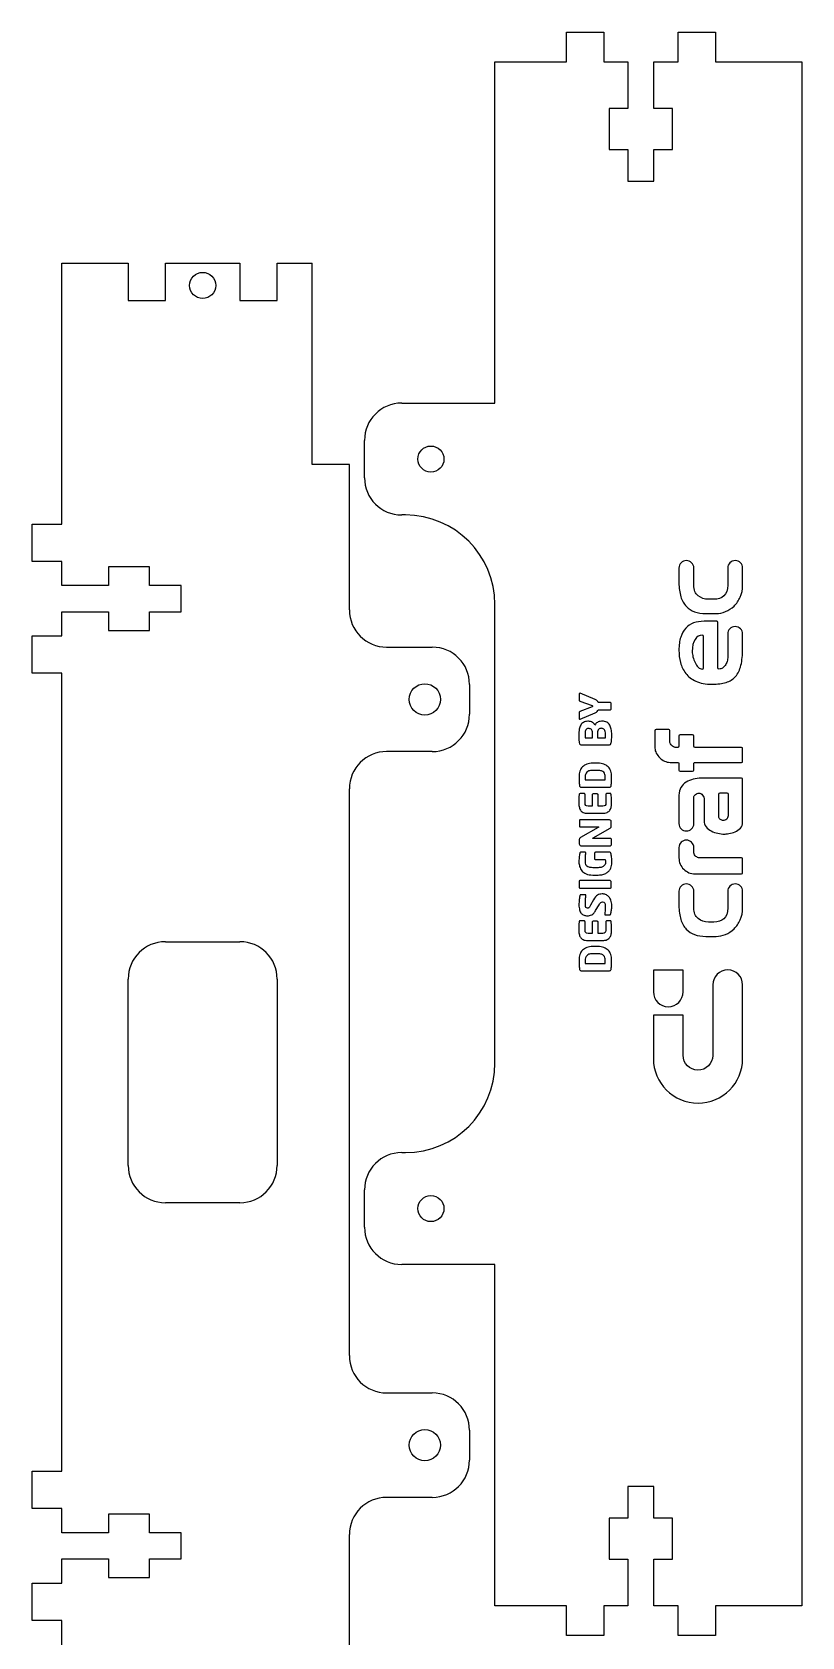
# Model space of a CAD drawing. Header units: millimetres. Extents: x -82 to 308, y -72 to 302.
# Drawn here: x -78.2 to 25.1, y 87.2 to 302.4 of the extents above; entities that cross this region are included whole.
import ezdxf

# ---------------------------------------------------------------- set-up
doc = ezdxf.new("R2010")
doc.units = ezdxf.units.MM
doc.layers.add('SLD-0', color=179, linetype='Continuous')

msp = doc.modelspace()

# ---------------------------------------------------------------- linework, layer by layer
at = {"layer": 'SLD-0', "color": 179, "linetype": 'Continuous', "lineweight": 25}
for p, q in [((-6.506, 302.411), (-1.506, 302.411)), ((-6.506, 298.411), (-6.506, 302.411)), ((-1.506, 302.411), (-1.506, 298.411)), ((8.494, 302.411), (13.494, 302.411)), ((8.494, 298.411), (8.494, 302.411)), ((13.494, 302.411), (13.494, 298.411)), ((-16.116, 298.411), (-6.506, 298.411)), ((-16.116, 252.661), (-16.116, 298.411)), ((-1.506, 298.411), (1.744, 298.411)), ((1.744, 298.411), (1.744, 292.161)), ((5.244, 298.411), (8.494, 298.411)), ((5.244, 292.161), (5.244, 298.411)), ((13.494, 298.411), (25.104, 298.411)), ((25.104, 298.411), (25.104, 91.411)), ((-0.756, 292.161), (-0.756, 286.661)), ((1.744, 292.161), (-0.756, 292.161)), ((7.744, 292.161), (5.244, 292.161)), ((7.744, 286.661), (7.744, 292.161)), ((-0.756, 286.661), (1.744, 286.661)), ((1.744, 286.661), (1.744, 282.411)), ((5.244, 286.661), (7.744, 286.661)), ((5.244, 282.411), (5.244, 286.661)), ((1.744, 282.411), (5.244, 282.411)), ((-74.236, 271.44), (-65.336, 271.44)), ((-74.236, 236.44), (-74.236, 271.44)), ((-65.336, 271.44), (-65.336, 266.44)), ((-60.336, 271.44), (-50.336, 271.44)), ((-60.336, 266.44), (-60.336, 271.44)), ((-50.336, 271.44), (-50.336, 266.44)), ((-45.336, 271.44), (-40.646, 271.44)), ((-45.336, 266.44), (-45.336, 271.44)), ((-40.646, 244.44), (-40.646, 271.44)), ((-65.336, 266.44), (-60.336, 266.44)), ((-50.336, 266.44), (-45.336, 266.44)), ((-28.616, 252.661), (-16.116, 252.661)), ((-33.616, 242.661), (-33.616, 247.661)), ((-35.646, 244.44), (-40.646, 244.44)), ((-35.646, 224.94), (-35.646, 244.44)), ((-28.116, 237.661), (-28.616, 237.661)), ((-78.236, 236.44), (-74.236, 236.44)), ((-78.236, 231.44), (-78.236, 236.44)), ((-74.236, 231.44), (-78.236, 231.44)), ((-74.236, 228.19), (-74.236, 231.44)), ((-67.986, 230.69), (-67.986, 228.19)), ((-62.486, 230.69), (-67.986, 230.69)), ((-62.486, 228.19), (-62.486, 230.69)), ((8.593, 230.552), (8.593, 228.574)), ((10.596, 228.246), (10.594, 230.552)), ((15.144, 230.552), (15.142, 228.246)), ((17.145, 228.262), (17.145, 230.552)), ((-67.986, 228.19), (-74.236, 228.19)), ((-58.236, 228.19), (-62.486, 228.19)), ((-58.236, 224.69), (-58.236, 228.19)), ((13.288, 226.358), (12.582, 226.358)), ((-74.236, 224.69), (-67.986, 224.69)), ((-74.236, 221.44), (-74.236, 224.69)), ((-67.986, 224.69), (-67.986, 222.19)), ((-62.486, 224.69), (-58.236, 224.69)), ((-62.486, 222.19), (-62.486, 224.69)), ((-16.116, 164.161), (-16.116, 225.661)), ((12.204, 224.438), (13.583, 224.438)), ((-67.986, 222.19), (-62.486, 222.19)), ((13.665, 223.404), (11.958, 223.404)), ((13.829, 217.167), (13.829, 223.24)), ((15.142, 221.651), (15.142, 218.677)), ((17.145, 221.7), (17.141, 221.7)), ((17.145, 219.809), (17.145, 221.7)), ((-78.236, 221.44), (-74.236, 221.44)), ((-78.236, 216.44), (-78.236, 221.44)), ((-30.646, 219.94), (-24.516, 219.94)), ((11.909, 217.167), (11.909, 221.385)), ((-74.236, 216.44), (-78.236, 216.44)), ((-74.236, 109.44), (-74.236, 216.44)), ((-19.516, 214.94), (-19.516, 210.94)), ((-4.788, 213.654), (-4.788, 212.831)), ((-2.661, 212.922), (-4.651, 213.791)), ((-4.788, 211.184), (-4.788, 210.361)), ((-4.697, 212.716), (-3.073, 212.099)), ((-3.073, 211.916), (-4.697, 211.298)), ((-4.651, 210.269), (-2.661, 211.138)), ((-0.626, 212.533), (-2.227, 212.533)), ((-2.227, 211.527), (-0.626, 211.527)), ((-0.488, 211.664), (-0.488, 212.396)), ((-3.53, 209.995), (-3.645, 209.995)), ((-3.553, 209.011), (-3.553, 209.034)), ((-3.462, 209.011), (-3.553, 209.011)), ((-1.723, 209.995), (-1.815, 209.995)), ((-1.815, 209.034), (-1.815, 209.057)), ((-1.769, 209.034), (-1.815, 209.034)), ((-1.723, 210.018), (-1.723, 209.995)), ((5.376, 208.73), (5.376, 206.383)), ((7.215, 208.894), (5.54, 208.894)), ((7.379, 207.154), (7.379, 208.763)), ((-4.399, 206.838), (-0.877, 206.838)), ((-4.011, 207.776), (-3.004, 207.776)), ((-3.004, 207.776), (-3.004, 208.416)), ((-2.341, 208.439), (-2.341, 207.799)), ((-2.341, 207.799), (-1.266, 207.799)), ((8.593, 208.008), (8.593, 206.662)), ((10.432, 208.172), (8.757, 208.172)), ((10.596, 206.662), (10.596, 208.008)), ((-24.516, 205.94), (-30.646, 205.94)), ((7.395, 204.495), (8.429, 204.495)), ((8.429, 206.498), (8.084, 206.498)), ((16.981, 206.498), (10.76, 206.498)), ((10.76, 204.495), (16.981, 204.495)), ((17.145, 204.66), (17.145, 206.334)), ((-2.272, 203.408), (-3.004, 203.408)), ((-2.272, 204.391), (-2.981, 204.391)), ((8.593, 204.331), (8.593, 203.461)), ((8.757, 203.297), (10.432, 203.297)), ((10.596, 203.461), (10.596, 204.331)), ((16.981, 202.362), (11.564, 202.362)), ((-35.646, 124.94), (-35.646, 200.94)), ((-4.148, 200.32), (-4.674, 200.32)), ((-4.537, 201.143), (-0.717, 201.143)), ((-4.011, 199.016), (-4.011, 200.183)), ((-3.988, 202.127), (-1.289, 202.127)), ((-2.387, 200.251), (-2.936, 200.251)), ((-1.22, 200.183), (-1.22, 199.016)), ((-0.557, 200.32), (-1.083, 200.32)), ((13.911, 200.195), (13.911, 197.274)), ((15.06, 200.359), (14.075, 200.359)), ((15.224, 197.372), (15.224, 200.195)), ((17.145, 196.469), (17.145, 202.198)), ((-3.073, 198.627), (-3.599, 198.627)), ((-3.073, 200.114), (-3.073, 198.627)), ((-2.25, 198.627), (-2.25, 200.114)), ((-1.632, 198.627), (-2.25, 198.627)), ((8.593, 200.08), (8.593, 196.293)), ((10.594, 196.293), (10.596, 199.768)), ((11.974, 199.424), (11.974, 196.683)), ((-4.765, 196.66), (-4.765, 195.974)), ((-0.717, 196.798), (-4.674, 196.798)), ((-4.674, 195.837), (-2.227, 195.837)), ((-3.622, 197.667), (-1.701, 197.667)), ((-0.488, 195.974), (-0.488, 196.546)), ((-4.788, 194.144), (-4.788, 193.55)), ((-2.227, 195.768), (-4.605, 194.396)), ((-2.936, 194.35), (-0.649, 195.677)), ((-0.603, 194.282), (-2.936, 194.282)), ((-0.466, 193.458), (-0.466, 194.144)), ((-3.988, 192.429), (-4.605, 192.429)), ((-4.56, 193.321), (-0.603, 193.321)), ((-3.919, 192.338), (-3.919, 192.36)), ((-2.753, 192.292), (-2.753, 191.56)), ((-0.671, 192.429), (-2.615, 192.429)), ((8.593, 193.069), (8.593, 191.693)), ((10.596, 192.35), (10.594, 193.069)), ((16.981, 191.693), (11.318, 191.693)), ((17.145, 189.691), (17.145, 191.529)), ((-2.25, 190.371), (-2.981, 190.371)), ((-2.959, 189.387), (-2.25, 189.387)), ((-2.615, 191.468), (-1.289, 191.468)), ((10.743, 189.526), (16.981, 189.526)), ((-4.811, 188.518), (-4.811, 187.74)), ((-0.626, 188.632), (-4.697, 188.632)), ((-4.697, 187.626), (-0.626, 187.626)), ((-0.488, 187.718), (-0.488, 188.495)), ((-3.988, 186.734), (-4.582, 186.734)), ((-3.896, 186.62), (-3.896, 186.643)), ((-2.867, 186.071), (-3.256, 185.339)), ((-2.593, 184.607), (-2.112, 185.407)), ((8.593, 187.199), (8.593, 185.292)), ((10.596, 184.963), (10.594, 187.199)), ((15.144, 187.199), (15.142, 184.963)), ((17.145, 184.98), (17.145, 187.199)), ((-4.148, 183.257), (-4.674, 183.257)), ((-4.011, 181.954), (-4.011, 183.12)), ((-3.073, 183.052), (-3.073, 181.565)), ((-2.387, 183.189), (-2.936, 183.189)), ((-2.25, 181.565), (-2.25, 183.052)), ((-1.358, 184.149), (-1.358, 184.127)), ((-1.243, 184.035), (-0.671, 184.035)), ((-1.22, 183.12), (-1.22, 181.954)), ((-0.557, 183.257), (-1.083, 183.257)), ((13.288, 183.076), (12.582, 183.076)), ((-3.073, 181.565), (-3.599, 181.565)), ((-1.632, 181.565), (-2.25, 181.565)), ((12.204, 181.156), (13.583, 181.156)), ((-60.336, 180.44), (-50.336, 180.44)), ((-3.622, 180.604), (-1.701, 180.604)), ((-2.272, 178.82), (-3.004, 178.82)), ((-2.272, 179.804), (-2.981, 179.804)), ((-4.537, 176.556), (-0.717, 176.556)), ((-3.988, 177.54), (-1.289, 177.54)), ((5.164, 176.633), (5.164, 173.719)), ((9.156, 176.633), (5.164, 176.633)), ((9.156, 173.719), (9.156, 176.633)), ((-65.336, 150.44), (-65.336, 175.44)), ((-45.336, 175.44), (-45.336, 150.44)), ((13.147, 174.672), (13.147, 165.2)), ((17.139, 164.922), (17.139, 174.672)), ((5.164, 170.608), (5.164, 165.178)), ((9.156, 170.608), (5.164, 170.608)), ((9.156, 165.361), (9.156, 170.608)), ((5.164, 165.178), (5.178, 165.178)), ((13.147, 165.2), (13.132, 165.2)), ((-28.616, 152.161), (-28.116, 152.161)), ((-33.616, 142.161), (-33.616, 147.161)), ((-50.336, 145.44), (-60.336, 145.44)), ((-16.116, 137.161), (-28.616, 137.161)), ((-16.116, 91.411), (-16.116, 137.161)), ((-30.646, 119.94), (-24.516, 119.94)), ((-19.516, 114.94), (-19.516, 110.94)), ((-78.236, 109.44), (-74.236, 109.44)), ((-78.236, 104.44), (-78.236, 109.44)), ((-24.516, 105.94), (-30.646, 105.94)), ((1.744, 107.411), (1.744, 103.161)), ((5.244, 107.411), (1.744, 107.411)), ((5.244, 103.161), (5.244, 107.411)), ((-74.236, 104.44), (-78.236, 104.44)), ((-74.236, 101.19), (-74.236, 104.44)), ((-67.986, 103.69), (-67.986, 101.19)), ((-62.486, 103.69), (-67.986, 103.69)), ((-62.486, 101.19), (-62.486, 103.69)), ((-67.986, 101.19), (-74.236, 101.19)), ((-58.236, 101.19), (-62.486, 101.19)), ((-58.236, 97.69), (-58.236, 101.19)), ((-0.756, 103.161), (-0.756, 97.661)), ((1.744, 103.161), (-0.756, 103.161)), ((7.744, 103.161), (5.244, 103.161)), ((7.744, 97.661), (7.744, 103.161)), ((-35.646, 81.44), (-35.646, 100.94)), ((-74.236, 97.69), (-67.986, 97.69)), ((-74.236, 94.44), (-74.236, 97.69)), ((-67.986, 97.69), (-67.986, 95.19)), ((-62.486, 97.69), (-58.236, 97.69)), ((-62.486, 95.19), (-62.486, 97.69)), ((-0.756, 97.661), (1.744, 97.661)), ((1.744, 97.661), (1.744, 91.411)), ((5.244, 97.661), (7.744, 97.661)), ((5.244, 91.411), (5.244, 97.661)), ((-67.986, 95.19), (-62.486, 95.19)), ((-78.236, 94.44), (-74.236, 94.44)), ((-78.236, 89.44), (-78.236, 94.44)), ((-6.506, 91.411), (-16.116, 91.411)), ((-6.506, 87.411), (-6.506, 91.411)), ((-1.506, 91.411), (-1.506, 87.411)), ((1.744, 91.411), (-1.506, 91.411)), ((8.494, 91.411), (5.244, 91.411)), ((8.494, 87.411), (8.494, 91.411)), ((25.104, 91.411), (13.494, 91.411)), ((13.494, 91.411), (13.494, 87.411)), ((-74.236, 89.44), (-78.236, 89.44)), ((-74.236, 54.44), (-74.236, 89.44)), ((-1.506, 87.411), (-6.506, 87.411)), ((13.494, 87.411), (8.494, 87.411))]:
    msp.add_line(p, q, dxfattribs=at)
for centre, radius in [((-55.336, 268.44), 1.75), ((-24.698, 245.161), 1.75), ((-25.516, 212.94), 2.1), ((-24.698, 144.661), 1.75), ((-25.516, 112.94), 2.1)]:
    msp.add_circle(centre, radius, dxfattribs=at)
for centre, radius, start, end in [((-28.616, 247.661), 5, 90, 180), ((-28.616, 242.661), 5, 180, 270), ((-28.116, 225.661), 12, 0, 90), ((-30.646, 224.94), 5, 180, 270), ((-24.516, 214.94), 5, 0, 90), ((-24.516, 210.94), 5, 270, 0), ((-30.646, 200.94), 5, 90, 180), ((-60.336, 175.44), 5, 90, 180), ((-50.336, 175.44), 5, 0, 90), ((-28.116, 164.161), 12, 270, 0), ((-28.616, 147.161), 5, 90, 180), ((-60.336, 150.44), 5, 180, 270), ((-50.336, 150.44), 5, 270, 0), ((-28.616, 142.161), 5, 180, 270), ((-30.646, 124.94), 5, 180, 270), ((-24.516, 114.94), 5, 0, 90), ((-24.516, 110.94), 5, 270, 0), ((-30.646, 100.94), 5, 90, 180)]:
    msp.add_arc(centre, radius, start, end, dxfattribs=at)
for points, degree in [([(9.594, 231.553), (9.041, 231.553), (8.593, 231.105), (8.593, 230.552)], 3), ([(10.594, 230.552), (10.594, 231.105), (10.146, 231.553), (9.594, 231.553)], 3), ([(16.144, 231.553), (15.591, 231.553), (15.144, 231.105), (15.144, 230.552)], 3), ([(17.145, 230.552), (17.145, 231.105), (16.697, 231.553), (16.144, 231.553)], 3), ([(8.593, 228.574), (8.593, 227.852), (8.678, 227.228), (8.848, 226.703)], 3), ([(11.17, 226.826), (10.787, 227.138), (10.596, 227.611), (10.596, 228.246)], 3), ([(15.142, 228.246), (15.142, 227.589), (14.97, 227.11), (14.625, 226.81)], 3), ([(16.825, 226.653), (17.038, 227.124), (17.145, 227.66), (17.145, 228.262)], 3), ([(8.848, 226.703), (9.017, 226.177), (9.258, 225.748), (9.57, 225.414)], 3), ([(12.582, 226.358), (12.024, 226.358), (11.553, 226.514), (11.17, 226.826)], 3), ([(14.625, 226.81), (14.281, 226.508), (13.835, 226.358), (13.288, 226.358)], 3), ([(15.988, 225.455), (16.332, 225.784), (16.611, 226.183), (16.825, 226.653)], 3), ([(9.57, 225.414), (9.882, 225.08), (10.259, 224.834), (10.702, 224.676)], 3), ([(10.702, 224.676), (11.145, 224.517), (11.646, 224.438), (12.204, 224.438)], 3), ([(13.583, 224.438), (13.999, 224.438), (14.418, 224.525), (14.839, 224.7)], 3), ([(14.839, 224.7), (15.26, 224.875), (15.643, 225.127), (15.988, 225.455)], 3), ([(9.504, 222.484), (9.214, 222.167), (8.99, 221.762), (8.831, 221.27)], 3), ([(10.563, 223.182), (10.147, 223.034), (9.794, 222.802), (9.504, 222.484)], 3), ([(11.958, 223.404), (11.444, 223.404), (10.979, 223.33), (10.563, 223.182)], 3), ([(13.829, 223.24), (13.829, 223.349), (13.775, 223.404), (13.665, 223.404)], 3), ([(16.14, 222.701), (15.588, 222.701), (15.14, 222.253), (15.14, 221.7)], 3), ([(15.14, 221.7), (15.14, 221.684), (15.142, 221.667), (15.142, 221.651)], 3), ([(17.141, 221.7), (17.141, 222.253), (16.693, 222.701), (16.14, 222.701)], 3), ([(8.831, 221.27), (8.673, 220.778), (8.593, 220.192), (8.593, 219.514)], 3), ([(8.593, 219.514), (8.593, 218.966), (8.662, 218.422), (8.798, 217.881)], 3), ([(10.752, 220.974), (10.505, 220.591), (10.382, 220.055), (10.382, 219.366)], 3), ([(11.745, 221.549), (11.329, 221.549), (10.998, 221.357), (10.752, 220.974)], 3), ([(11.909, 221.385), (11.909, 221.494), (11.854, 221.549), (11.745, 221.549)], 3), ([(16.915, 217.503), (17.068, 218.121), (17.145, 218.89), (17.145, 219.809)], 3), ([(8.798, 217.881), (8.935, 217.339), (9.173, 216.852), (9.512, 216.42)], 3), ([(10.382, 219.366), (10.382, 219.147), (10.415, 218.904), (10.481, 218.636)], 3), ([(10.481, 218.636), (10.546, 218.367), (10.637, 218.111), (10.752, 217.864)], 3), ([(10.752, 217.864), (10.866, 217.618), (11.009, 217.413), (11.178, 217.249)], 3), ([(14.806, 217.487), (14.702, 217.339), (14.582, 217.221), (14.445, 217.134)], 3), ([(15.052, 218.02), (14.992, 217.812), (14.91, 217.634), (14.806, 217.487)], 3), ([(15.142, 218.677), (15.142, 218.447), (15.112, 218.228), (15.052, 218.02)], 3), ([(16.185, 216.01), (16.519, 216.387), (16.762, 216.885), (16.915, 217.503)], 3), ([(9.512, 216.42), (9.852, 215.988), (10.308, 215.637), (10.883, 215.369)], 3), ([(10.883, 215.369), (11.457, 215.101), (12.182, 214.967), (13.058, 214.967)], 3), ([(11.178, 217.249), (11.348, 217.084), (11.537, 217.002), (11.745, 217.002)], 3), ([(11.745, 217.002), (11.854, 217.002), (11.909, 217.057), (11.909, 217.167)], 3), ([(13.058, 214.967), (13.78, 214.967), (14.398, 215.046), (14.913, 215.205)], 3), ([(13.993, 217.002), (13.884, 217.002), (13.829, 217.057), (13.829, 217.167)], 3), ([(14.445, 217.134), (14.308, 217.046), (14.157, 217.002), (13.993, 217.002)], 3), ([(14.913, 215.205), (15.427, 215.364), (15.851, 215.632), (16.185, 216.01)], 3), ([(-4.765, 213.723), (-4.788, 213.7), (-4.788, 213.677), (-4.788, 213.654)], 3), ([(-4.697, 213.791), (-4.72, 213.791), (-4.743, 213.791), (-4.765, 213.723)], 3), ([(-4.651, 213.791), (-4.674, 213.791), (-4.674, 213.791), (-4.697, 213.791)], 3), ([(-4.788, 212.831), (-4.788, 212.808), (-4.788, 212.785), (-4.765, 212.762)], 3), ([(-4.765, 211.253), (-4.788, 211.23), (-4.788, 211.207), (-4.788, 211.184)], 3), ([(-4.765, 212.762), (-4.743, 212.739), (-4.72, 212.716), (-4.697, 212.716)], 3), ([(-4.697, 211.298), (-4.72, 211.275), (-4.743, 211.275), (-4.765, 211.253)], 3), ([(-3.073, 212.099), (-3.027, 212.076), (-3.004, 212.053)], 2), ([(-3.004, 211.962), (-3.004, 211.939), (-3.027, 211.939), (-3.073, 211.916)], 3), ([(-3.004, 212.053), (-2.981, 212.053), (-2.981, 212.03), (-2.981, 212.007)], 3), ([(-2.981, 212.007), (-2.981, 211.984), (-3.004, 211.984), (-3.004, 211.962)], 3), ([(-2.364, 212.739), (-2.433, 212.808), (-2.524, 212.854), (-2.661, 212.922)], 3), ([(-2.661, 211.138), (-2.524, 211.207), (-2.433, 211.253), (-2.364, 211.321)], 3), ([(-2.227, 212.533), (-2.25, 212.602), (-2.295, 212.671), (-2.364, 212.739)], 3), ([(-2.364, 211.321), (-2.295, 211.39), (-2.25, 211.458), (-2.227, 211.527)], 3), ([(-0.534, 212.488), (-0.557, 212.533), (-0.603, 212.533), (-0.626, 212.533)], 3), ([(-0.626, 211.527), (-0.58, 211.527), (-0.557, 211.55), (-0.534, 211.573)], 3), ([(-0.488, 212.396), (-0.488, 212.442), (-0.511, 212.465), (-0.534, 212.488)], 3), ([(-0.534, 211.573), (-0.511, 211.596), (-0.488, 211.641), (-0.488, 211.664)], 3), ([(-4.788, 208.92), (-4.834, 208.691), (-4.857, 208.439), (-4.857, 208.165)], 3), ([(-4.788, 210.361), (-4.788, 210.338), (-4.788, 210.315), (-4.765, 210.292)], 3), ([(-4.582, 209.491), (-4.674, 209.331), (-4.743, 209.148), (-4.788, 208.92)], 3), ([(-4.765, 210.292), (-4.743, 210.269), (-4.72, 210.269), (-4.697, 210.269)], 3), ([(-4.697, 210.269), (-4.674, 210.269), (-4.651, 210.269)], 2), ([(-4.217, 209.857), (-4.377, 209.766), (-4.491, 209.652), (-4.582, 209.491)], 3), ([(-3.645, 209.995), (-3.873, 209.995), (-4.056, 209.949), (-4.217, 209.857)], 3), ([(-3.896, 208.851), (-3.965, 208.737), (-4.011, 208.531), (-4.011, 208.234)], 3), ([(-3.553, 209.034), (-3.713, 209.034), (-3.828, 208.965), (-3.896, 208.851)], 3), ([(-3.027, 209.857), (-3.164, 209.949), (-3.347, 209.995), (-3.53, 209.995)], 3), ([(-3.279, 208.988), (-3.325, 209.011), (-3.393, 209.011), (-3.462, 209.011)], 3), ([(-3.142, 208.897), (-3.187, 208.943), (-3.233, 208.965), (-3.279, 208.988)], 3), ([(-3.05, 208.714), (-3.073, 208.782), (-3.119, 208.851), (-3.142, 208.897)], 3), ([(-2.684, 209.491), (-2.753, 209.652), (-2.867, 209.766), (-3.027, 209.857)], 3), ([(-2.341, 209.857), (-2.501, 209.766), (-2.615, 209.652), (-2.684, 209.491)], 3), ([(-1.815, 209.995), (-2.021, 209.995), (-2.204, 209.949), (-2.341, 209.857)], 3), ([(-2.181, 208.92), (-2.295, 208.828), (-2.341, 208.668), (-2.341, 208.439)], 3), ([(-1.815, 209.057), (-1.952, 209.057), (-2.067, 209.011), (-2.181, 208.92)], 3), ([(-1.403, 208.874), (-1.495, 208.988), (-1.609, 209.034), (-1.769, 209.034)], 3), ([(-1.083, 209.88), (-1.266, 209.972), (-1.472, 210.018), (-1.723, 210.018)], 3), ([(-1.266, 208.256), (-1.266, 208.554), (-1.312, 208.76), (-1.403, 208.874)], 3), ([(-0.694, 209.491), (-0.786, 209.652), (-0.923, 209.789), (-1.083, 209.88)], 3), ([(-0.488, 208.92), (-0.534, 209.126), (-0.603, 209.331), (-0.694, 209.491)], 3), ([(-0.42, 208.211), (-0.42, 208.462), (-0.443, 208.691), (-0.488, 208.92)], 3), ([(5.54, 208.894), (5.431, 208.894), (5.376, 208.84), (5.376, 208.73)], 3), ([(7.379, 208.763), (7.379, 208.85), (7.324, 208.894), (7.215, 208.894)], 3), ([(-4.857, 208.165), (-4.857, 208.073), (-4.857, 207.959), (-4.857, 207.868)], 3), ([(-4.857, 207.868), (-4.834, 207.753), (-4.834, 207.662), (-4.834, 207.57)], 3), ([(-4.834, 207.57), (-4.834, 207.479), (-4.811, 207.387), (-4.811, 207.319)], 3), ([(-4.811, 207.319), (-4.811, 207.25), (-4.788, 207.181), (-4.788, 207.136)], 3), ([(-4.788, 207.136), (-4.765, 207.021), (-4.72, 206.953), (-4.674, 206.907)], 3), ([(-4.674, 206.907), (-4.628, 206.861), (-4.537, 206.838), (-4.399, 206.838)], 3), ([(-4.011, 208.234), (-4.011, 208.211), (-4.011, 208.188), (-4.011, 208.142)], 3), ([(-4.011, 208.142), (-4.011, 208.096), (-4.011, 208.051), (-4.011, 208.005)], 3), ([(-4.011, 208.005), (-4.011, 207.959), (-4.011, 207.913), (-4.011, 207.868)], 3), ([(-4.011, 207.868), (-4.011, 207.822), (-4.011, 207.799), (-4.011, 207.776)], 3), ([(-3.004, 208.416), (-3.004, 208.531), (-3.027, 208.622), (-3.05, 208.714)], 3), ([(-1.266, 208.165), (-1.266, 208.211), (-1.266, 208.234), (-1.266, 208.256)], 3), ([(-1.266, 208.028), (-1.266, 208.073), (-1.266, 208.119), (-1.266, 208.165)], 3), ([(-1.266, 207.89), (-1.266, 207.936), (-1.266, 207.982), (-1.266, 208.028)], 3), ([(-1.266, 207.799), (-1.266, 207.822), (-1.266, 207.845), (-1.266, 207.89)], 3), ([(-0.877, 206.838), (-0.74, 206.838), (-0.649, 206.861), (-0.603, 206.907)], 3), ([(-0.603, 206.907), (-0.534, 206.953), (-0.511, 207.044), (-0.488, 207.159)], 3), ([(-0.488, 207.159), (-0.488, 207.204), (-0.466, 207.296), (-0.466, 207.364)], 3), ([(-0.466, 207.364), (-0.466, 207.433), (-0.443, 207.524), (-0.443, 207.616)], 3), ([(-0.443, 207.616), (-0.42, 207.707), (-0.42, 207.822), (-0.42, 207.913)], 3), ([(-0.42, 207.913), (-0.42, 208.005), (-0.42, 208.119), (-0.42, 208.211)], 3), ([(7.453, 206.958), (7.403, 207.034), (7.379, 207.1), (7.379, 207.154)], 3), ([(7.633, 206.744), (7.562, 206.81), (7.502, 206.881), (7.453, 206.958)], 3), ([(7.863, 206.572), (7.781, 206.621), (7.704, 206.678), (7.633, 206.744)], 3), ([(8.593, 206.662), (8.593, 206.553), (8.539, 206.498), (8.429, 206.498)], 3), ([(8.757, 208.172), (8.648, 208.172), (8.593, 208.117), (8.593, 208.008)], 3), ([(10.596, 208.008), (10.596, 208.117), (10.541, 208.172), (10.432, 208.172)], 3), ([(10.76, 206.498), (10.651, 206.498), (10.596, 206.553), (10.596, 206.662)], 3), ([(5.376, 206.383), (5.376, 206.164), (5.436, 205.943), (5.557, 205.718)], 3), ([(5.557, 205.718), (5.677, 205.494), (5.83, 205.292), (6.016, 205.111)], 3), ([(6.016, 205.111), (6.202, 204.93), (6.418, 204.783), (6.665, 204.668)], 3), ([(6.665, 204.668), (6.911, 204.553), (7.155, 204.495), (7.395, 204.495)], 3), ([(8.084, 206.498), (8.019, 206.498), (7.945, 206.523), (7.863, 206.572)], 3), ([(8.429, 204.495), (8.539, 204.495), (8.593, 204.44), (8.593, 204.331)], 3), ([(10.596, 204.331), (10.596, 204.44), (10.651, 204.495), (10.76, 204.495)], 3), ([(17.145, 206.334), (17.145, 206.443), (17.09, 206.498), (16.981, 206.498)], 3), ([(16.981, 204.495), (17.09, 204.495), (17.145, 204.55), (17.145, 204.66)], 3), ([(-4.697, 203.316), (-4.765, 203.087), (-4.811, 202.836), (-4.811, 202.538)], 3), ([(-4.811, 202.538), (-4.811, 202.424), (-4.811, 202.287), (-4.811, 202.172)], 3), ([(-4.354, 203.888), (-4.514, 203.728), (-4.628, 203.545), (-4.697, 203.316)], 3), ([(-3.782, 204.254), (-4.011, 204.162), (-4.194, 204.048), (-4.354, 203.888)], 3), ([(-3.942, 202.882), (-3.965, 202.767), (-3.988, 202.653), (-3.988, 202.538)], 3), ([(-3.988, 202.538), (-3.988, 202.47), (-3.988, 202.378), (-3.988, 202.31)], 3), ([(-3.988, 202.31), (-3.988, 202.241), (-3.988, 202.172), (-3.988, 202.127)], 3), ([(-3.782, 203.156), (-3.851, 203.087), (-3.919, 202.996), (-3.942, 202.882)], 3), ([(-2.981, 204.391), (-3.279, 204.391), (-3.553, 204.345), (-3.782, 204.254)], 3), ([(-3.485, 203.339), (-3.599, 203.293), (-3.713, 203.247), (-3.782, 203.156)], 3), ([(-3.004, 203.408), (-3.21, 203.408), (-3.37, 203.385), (-3.485, 203.339)], 3), ([(-1.472, 204.254), (-1.701, 204.345), (-1.975, 204.391), (-2.272, 204.391)], 3), ([(-1.792, 203.339), (-1.929, 203.385), (-2.089, 203.408), (-2.272, 203.408)], 3), ([(-1.495, 203.156), (-1.563, 203.225), (-1.678, 203.293), (-1.792, 203.339)], 3), ([(-1.335, 202.882), (-1.358, 202.996), (-1.426, 203.064), (-1.495, 203.156)], 3), ([(-0.9, 203.888), (-1.06, 204.048), (-1.243, 204.162), (-1.472, 204.254)], 3), ([(-1.289, 202.538), (-1.289, 202.676), (-1.312, 202.79), (-1.335, 202.882)], 3), ([(-1.289, 202.31), (-1.289, 202.378), (-1.289, 202.47), (-1.289, 202.538)], 3), ([(-1.289, 202.127), (-1.289, 202.172), (-1.289, 202.241), (-1.289, 202.31)], 3), ([(-0.557, 203.316), (-0.626, 203.545), (-0.74, 203.728), (-0.9, 203.888)], 3), ([(-0.443, 202.538), (-0.443, 202.836), (-0.488, 203.087), (-0.557, 203.316)], 3), ([(-0.443, 202.172), (-0.443, 202.31), (-0.443, 202.424), (-0.443, 202.538)], 3), ([(8.593, 203.461), (8.593, 203.352), (8.648, 203.297), (8.757, 203.297)], 3), ([(10.432, 203.297), (10.541, 203.297), (10.596, 203.352), (10.596, 203.461)], 3), ([(11.564, 202.362), (11.214, 202.362), (10.864, 202.321), (10.514, 202.239)], 3), ([(17.145, 202.198), (17.145, 202.307), (17.09, 202.362), (16.981, 202.362)], 3), ([(-4.811, 202.172), (-4.811, 202.058), (-4.788, 201.944), (-4.788, 201.829)], 3), ([(-4.788, 200.206), (-4.788, 200.16), (-4.811, 200.114), (-4.811, 200.045)], 3), ([(-4.788, 201.829), (-4.788, 201.715), (-4.765, 201.624), (-4.765, 201.532)], 3), ([(-4.674, 200.32), (-4.743, 200.32), (-4.765, 200.274), (-4.788, 200.206)], 3), ([(-4.765, 201.532), (-4.765, 201.441), (-4.765, 201.372), (-4.743, 201.303)], 3), ([(-4.743, 201.303), (-4.72, 201.258), (-4.697, 201.212), (-4.674, 201.189)], 3), ([(-4.674, 201.189), (-4.651, 201.166), (-4.605, 201.143), (-4.537, 201.143)], 3), ([(-4.056, 200.274), (-4.079, 200.32), (-4.125, 200.32), (-4.148, 200.32)], 3), ([(-4.011, 200.183), (-4.011, 200.228), (-4.034, 200.251), (-4.056, 200.274)], 3), ([(-3.027, 200.206), (-3.05, 200.183), (-3.073, 200.137), (-3.073, 200.114)], 3), ([(-2.936, 200.251), (-2.981, 200.251), (-3.004, 200.228), (-3.027, 200.206)], 3), ([(-2.295, 200.206), (-2.318, 200.251), (-2.364, 200.251), (-2.387, 200.251)], 3), ([(-2.25, 200.114), (-2.25, 200.16), (-2.272, 200.183), (-2.295, 200.206)], 3), ([(-1.175, 200.274), (-1.197, 200.251), (-1.22, 200.206), (-1.22, 200.183)], 3), ([(-1.083, 200.32), (-1.129, 200.32), (-1.152, 200.297), (-1.175, 200.274)], 3), ([(-0.717, 201.143), (-0.649, 201.143), (-0.603, 201.166), (-0.58, 201.189)], 3), ([(-0.58, 201.189), (-0.534, 201.212), (-0.511, 201.258), (-0.511, 201.303)], 3), ([(-0.511, 200.206), (-0.534, 200.274), (-0.557, 200.32)], 2), ([(-0.511, 201.303), (-0.511, 201.372), (-0.488, 201.441), (-0.488, 201.532)], 3), ([(-0.466, 199.794), (-0.488, 199.977), (-0.488, 200.114), (-0.511, 200.206)], 3), ([(-0.488, 201.532), (-0.488, 201.624), (-0.466, 201.715), (-0.466, 201.829)], 3), ([(-0.466, 201.829), (-0.466, 201.944), (-0.443, 202.058), (-0.443, 202.172)], 3), ([(8.864, 201.139), (8.684, 200.849), (8.593, 200.496), (8.593, 200.08)], 3), ([(9.562, 201.845), (9.277, 201.664), (9.045, 201.429), (8.864, 201.139)], 3), ([(10.514, 202.239), (10.164, 202.157), (9.846, 202.025), (9.562, 201.845)], 3), ([(10.596, 199.768), (10.596, 199.943), (10.672, 200.086), (10.825, 200.195)], 3), ([(10.825, 200.195), (10.979, 200.304), (11.132, 200.359), (11.285, 200.359)], 3), ([(11.285, 200.359), (11.471, 200.359), (11.633, 200.274), (11.769, 200.105)], 3), ([(14.075, 200.359), (13.966, 200.359), (13.911, 200.304), (13.911, 200.195)], 3), ([(15.224, 200.195), (15.224, 200.304), (15.17, 200.359), (15.06, 200.359)], 3), ([(-4.834, 199.817), (-4.834, 199.725), (-4.857, 199.611), (-4.857, 199.496)], 3), ([(-4.857, 199.496), (-4.857, 199.382), (-4.857, 199.245), (-4.857, 199.085)], 3), ([(-4.857, 199.085), (-4.857, 198.902), (-4.834, 198.742), (-4.811, 198.559)], 3), ([(-4.811, 200.045), (-4.811, 199.977), (-4.834, 199.908), (-4.834, 199.817)], 3), ([(-4.811, 198.559), (-4.765, 198.376), (-4.72, 198.239), (-4.628, 198.101)], 3), ([(-4.628, 198.101), (-4.56, 197.964), (-4.422, 197.85), (-4.262, 197.781)], 3), ([(-3.919, 198.719), (-3.988, 198.787), (-4.011, 198.879), (-4.011, 199.016)], 3), ([(-3.599, 198.627), (-3.759, 198.627), (-3.851, 198.65), (-3.919, 198.719)], 3), ([(-1.312, 198.719), (-1.38, 198.65), (-1.472, 198.627), (-1.632, 198.627)], 3), ([(-1.22, 199.016), (-1.22, 198.879), (-1.243, 198.787), (-1.312, 198.719)], 3), ([(-1.06, 197.781), (-0.877, 197.873), (-0.763, 197.964), (-0.671, 198.101)], 3), ([(-0.671, 198.101), (-0.58, 198.239), (-0.511, 198.399), (-0.488, 198.559)], 3), ([(-0.488, 198.559), (-0.466, 198.719), (-0.443, 198.902), (-0.443, 199.085)], 3), ([(-0.443, 199.085), (-0.443, 199.382), (-0.443, 199.611), (-0.466, 199.794)], 3), ([(11.769, 200.105), (11.906, 199.935), (11.974, 199.708), (11.974, 199.424)], 3), ([(-4.743, 196.752), (-4.765, 196.729), (-4.765, 196.683), (-4.765, 196.66)], 3), ([(-4.765, 195.974), (-4.765, 195.928), (-4.765, 195.906), (-4.743, 195.883)], 3), ([(-4.674, 196.798), (-4.697, 196.798), (-4.72, 196.775), (-4.743, 196.752)], 3), ([(-4.743, 195.883), (-4.72, 195.86), (-4.697, 195.837), (-4.674, 195.837)], 3), ([(-4.262, 197.781), (-4.102, 197.712), (-3.873, 197.667), (-3.622, 197.667)], 3), ([(-2.227, 195.837), (-2.204, 195.837), (-2.181, 195.837), (-2.181, 195.814)], 3), ([(-1.701, 197.667), (-1.426, 197.667), (-1.22, 197.712), (-1.06, 197.781)], 3), ([(-0.557, 196.706), (-0.603, 196.729), (-0.649, 196.752), (-0.717, 196.798)], 3), ([(-0.488, 196.546), (-0.488, 196.615), (-0.511, 196.66), (-0.557, 196.706)], 3), ([(-0.511, 195.814), (-0.488, 195.86), (-0.488, 195.906), (-0.488, 195.974)], 3), ([(8.593, 196.293), (8.593, 195.74), (9.041, 195.292), (9.594, 195.292)], 3), ([(9.594, 195.292), (10.146, 195.292), (10.594, 195.74), (10.594, 196.293)], 3), ([(11.974, 196.683), (11.974, 196.354), (12.068, 196.075), (12.253, 195.846)], 3), ([(12.253, 195.846), (12.44, 195.616), (12.667, 195.43), (12.935, 195.288)], 3), ([(13.911, 197.274), (13.911, 197.12), (13.974, 196.995), (14.1, 196.896)], 3), ([(14.1, 196.896), (14.226, 196.798), (14.366, 196.748), (14.518, 196.748)], 3), ([(14.518, 196.748), (14.705, 196.748), (14.869, 196.803), (15.011, 196.913)], 3), ([(15.011, 196.913), (15.153, 197.022), (15.224, 197.175), (15.224, 197.372)], 3), ([(16.841, 195.665), (17.044, 195.873), (17.145, 196.141), (17.145, 196.469)], 3), ([(-4.743, 194.282), (-4.765, 194.259), (-4.788, 194.213), (-4.788, 194.144)], 3), ([(-4.605, 194.396), (-4.674, 194.35), (-4.72, 194.327), (-4.743, 194.282)], 3), ([(-2.981, 194.305), (-2.959, 194.327), (-2.936, 194.35)], 2), ([(-2.936, 194.282), (-2.959, 194.282), (-2.981, 194.282), (-2.981, 194.305)], 3), ([(-2.181, 195.814), (-2.204, 195.791), (-2.227, 195.768)], 2), ([(-0.649, 195.677), (-0.58, 195.723), (-0.534, 195.768), (-0.511, 195.814)], 3), ([(-0.511, 194.236), (-0.534, 194.259), (-0.58, 194.282), (-0.603, 194.282)], 3), ([(-0.466, 194.144), (-0.466, 194.19), (-0.488, 194.213), (-0.511, 194.236)], 3), ([(9.594, 194.07), (9.041, 194.07), (8.593, 193.622), (8.593, 193.069)], 3), ([(10.594, 193.069), (10.594, 193.622), (10.146, 194.07), (9.594, 194.07)], 3), ([(12.935, 195.288), (13.203, 195.145), (13.495, 195.041), (13.813, 194.976)], 3), ([(13.813, 194.976), (14.13, 194.91), (14.42, 194.877), (14.683, 194.877)], 3), ([(14.683, 194.877), (14.825, 194.877), (15.033, 194.899), (15.306, 194.943)], 3), ([(15.306, 194.943), (15.58, 194.986), (15.854, 195.066), (16.127, 195.181)], 3), ([(16.127, 195.181), (16.401, 195.296), (16.639, 195.457), (16.841, 195.665)], 3), ([(-4.788, 191.88), (-4.811, 191.674), (-4.834, 191.446), (-4.834, 191.148)], 3), ([(-4.788, 193.55), (-4.788, 193.481), (-4.765, 193.435), (-4.72, 193.39)], 3), ([(-4.697, 192.338), (-4.72, 192.246), (-4.765, 192.086), (-4.788, 191.88)], 3), ([(-4.72, 193.39), (-4.674, 193.344), (-4.628, 193.321), (-4.56, 193.321)], 3), ([(-4.605, 192.429), (-4.651, 192.429), (-4.674, 192.406), (-4.697, 192.338)], 3), ([(-3.942, 192.429), (-3.942, 192.452), (-3.965, 192.452), (-3.988, 192.429)], 3), ([(-3.965, 191.125), (-3.965, 191.377), (-3.965, 191.606), (-3.942, 191.812)], 3), ([(-3.919, 192.36), (-3.919, 192.383), (-3.942, 192.406), (-3.942, 192.429)], 3), ([(-3.942, 191.812), (-3.942, 192.017), (-3.919, 192.2), (-3.919, 192.338)], 3), ([(-2.707, 192.383), (-2.73, 192.36), (-2.753, 192.315), (-2.753, 192.292)], 3), ([(-2.753, 191.56), (-2.753, 191.537), (-2.73, 191.514), (-2.707, 191.491)], 3), ([(-2.615, 192.429), (-2.661, 192.429), (-2.684, 192.406), (-2.707, 192.383)], 3), ([(-0.534, 192.315), (-0.557, 192.383), (-0.603, 192.429), (-0.671, 192.429)], 3), ([(-0.603, 193.321), (-0.557, 193.321), (-0.534, 193.344), (-0.511, 193.367)], 3), ([(-0.443, 191.766), (-0.466, 191.972), (-0.511, 192.155), (-0.534, 192.315)], 3), ([(-0.511, 193.367), (-0.488, 193.39), (-0.466, 193.435), (-0.466, 193.458)], 3), ([(-0.397, 191.011), (-0.397, 191.308), (-0.42, 191.56), (-0.443, 191.766)], 3), ([(8.593, 191.693), (8.593, 191.398), (8.651, 191.119), (8.766, 190.856)], 3), ([(10.678, 192.087), (10.623, 192.163), (10.596, 192.251), (10.596, 192.35)], 3), ([(10.866, 191.882), (10.795, 191.942), (10.733, 192.01), (10.678, 192.087)], 3), ([(11.096, 191.742), (11.014, 191.775), (10.938, 191.822), (10.866, 191.882)], 3), ([(11.318, 191.693), (11.252, 191.693), (11.178, 191.709), (11.096, 191.742)], 3), ([(17.145, 191.529), (17.145, 191.638), (17.09, 191.693), (16.981, 191.693)], 3), ([(-4.834, 191.148), (-4.834, 190.942), (-4.788, 190.737), (-4.743, 190.531)], 3), ([(-4.743, 190.531), (-4.674, 190.325), (-4.582, 190.119), (-4.445, 189.959)], 3), ([(-4.445, 189.959), (-4.308, 189.776), (-4.102, 189.662), (-3.873, 189.547)], 3), ([(-3.919, 190.805), (-3.942, 190.897), (-3.965, 191.011), (-3.965, 191.125)], 3), ([(-3.759, 190.576), (-3.828, 190.622), (-3.896, 190.714), (-3.919, 190.805)], 3), ([(-3.873, 189.547), (-3.622, 189.433), (-3.325, 189.387), (-2.959, 189.387)], 3), ([(-3.462, 190.416), (-3.576, 190.462), (-3.69, 190.508), (-3.759, 190.576)], 3), ([(-2.981, 190.371), (-3.187, 190.371), (-3.325, 190.371), (-3.462, 190.416)], 3), ([(-2.707, 191.491), (-2.684, 191.468), (-2.638, 191.468), (-2.615, 191.468)], 3), ([(-1.769, 190.439), (-1.884, 190.394), (-2.044, 190.371), (-2.25, 190.371)], 3), ([(-2.25, 189.387), (-2.021, 189.387), (-1.792, 189.41), (-1.609, 189.456)], 3), ([(-1.472, 190.599), (-1.541, 190.531), (-1.632, 190.485), (-1.769, 190.439)], 3), ([(-1.609, 189.456), (-1.426, 189.501), (-1.266, 189.57), (-1.129, 189.662)], 3), ([(-1.312, 190.805), (-1.358, 190.737), (-1.403, 190.668), (-1.472, 190.599)], 3), ([(-1.266, 191.034), (-1.266, 190.965), (-1.289, 190.874), (-1.312, 190.805)], 3), ([(-1.289, 191.468), (-1.266, 191.331), (-1.266, 191.194), (-1.266, 191.034)], 3), ([(-1.129, 189.662), (-0.992, 189.753), (-0.877, 189.845), (-0.786, 189.959)], 3), ([(-0.786, 189.959), (-0.694, 190.073), (-0.603, 190.188), (-0.557, 190.302)], 3), ([(-0.557, 190.302), (-0.511, 190.416), (-0.466, 190.554), (-0.443, 190.668)], 3), ([(-0.443, 190.668), (-0.42, 190.782), (-0.397, 190.897), (-0.397, 191.011)], 3), ([(8.766, 190.856), (8.88, 190.593), (9.036, 190.364), (9.233, 190.167)], 3), ([(9.233, 190.167), (9.43, 189.97), (9.66, 189.814), (9.923, 189.699)], 3), ([(9.923, 189.699), (10.185, 189.584), (10.459, 189.526), (10.743, 189.526)], 3), ([(16.981, 189.526), (17.09, 189.526), (17.145, 189.581), (17.145, 189.691)], 3), ([(-4.697, 188.632), (-4.765, 188.632), (-4.811, 188.587), (-4.811, 188.518)], 3), ([(-4.811, 187.74), (-4.811, 187.672), (-4.765, 187.626), (-4.697, 187.626)], 3), ([(-0.534, 188.564), (-0.557, 188.587), (-0.58, 188.587), (-0.626, 188.632)], 3), ([(-0.626, 187.626), (-0.58, 187.626), (-0.557, 187.626), (-0.534, 187.649)], 3), ([(-0.488, 188.495), (-0.488, 188.518), (-0.511, 188.541), (-0.534, 188.564)], 3), ([(-0.534, 187.649), (-0.511, 187.672), (-0.488, 187.695), (-0.488, 187.718)], 3), ([(9.594, 188.199), (9.041, 188.199), (8.593, 187.751), (8.593, 187.199)], 3), ([(10.594, 187.199), (10.594, 187.751), (10.146, 188.199), (9.594, 188.199)], 3), ([(16.144, 188.199), (15.591, 188.199), (15.144, 187.751), (15.144, 187.199)], 3), ([(17.145, 187.199), (17.145, 187.751), (16.697, 188.199), (16.144, 188.199)], 3), ([(-4.811, 185.751), (-4.834, 185.613), (-4.834, 185.522), (-4.834, 185.407)], 3), ([(-4.834, 185.407), (-4.834, 185.133), (-4.788, 184.881), (-4.743, 184.698)], 3), ([(-4.788, 186.094), (-4.788, 185.979), (-4.811, 185.865), (-4.811, 185.751)], 3), ([(-4.743, 186.414), (-4.765, 186.299), (-4.765, 186.208), (-4.788, 186.094)], 3), ([(-4.697, 186.643), (-4.72, 186.574), (-4.72, 186.505), (-4.743, 186.414)], 3), ([(-4.651, 186.711), (-4.674, 186.688), (-4.697, 186.665), (-4.697, 186.643)], 3), ([(-4.582, 186.734), (-4.605, 186.734), (-4.628, 186.734), (-4.651, 186.711)], 3), ([(-3.919, 186.711), (-3.942, 186.734), (-3.965, 186.734), (-3.988, 186.734)], 3), ([(-3.965, 185.728), (-3.965, 185.842), (-3.942, 185.979), (-3.942, 186.094)], 3), ([(-3.965, 185.385), (-3.965, 185.499), (-3.965, 185.613), (-3.965, 185.728)], 3), ([(-3.896, 185.042), (-3.942, 185.11), (-3.965, 185.224), (-3.965, 185.385)], 3), ([(-3.942, 186.094), (-3.942, 186.208), (-3.919, 186.322), (-3.919, 186.414)], 3), ([(-3.896, 186.643), (-3.896, 186.665), (-3.896, 186.688), (-3.919, 186.711)], 3), ([(-3.919, 186.414), (-3.896, 186.505), (-3.896, 186.574), (-3.896, 186.62)], 3), ([(-3.37, 185.156), (-3.393, 185.11), (-3.439, 185.064), (-3.462, 185.042)], 3), ([(-3.256, 185.339), (-3.302, 185.27), (-3.347, 185.202), (-3.37, 185.156)], 3), ([(-2.341, 186.688), (-2.524, 186.574), (-2.707, 186.368), (-2.867, 186.071)], 3), ([(-1.701, 186.848), (-1.929, 186.848), (-2.158, 186.78), (-2.341, 186.688)], 3), ([(-2.112, 185.407), (-2.021, 185.545), (-1.952, 185.659), (-1.884, 185.705)], 3), ([(-1.884, 185.705), (-1.838, 185.751), (-1.769, 185.773), (-1.678, 185.773)], 3), ([(-1.243, 186.757), (-1.403, 186.825), (-1.541, 186.848), (-1.701, 186.848)], 3), ([(-1.678, 185.773), (-1.541, 185.773), (-1.449, 185.728), (-1.38, 185.659)], 3), ([(-1.38, 185.659), (-1.312, 185.59), (-1.289, 185.453), (-1.289, 185.247)], 3), ([(-1.289, 185.247), (-1.289, 185.202), (-1.289, 185.11), (-1.289, 185.019)], 3), ([(-0.831, 186.482), (-0.969, 186.62), (-1.083, 186.711), (-1.243, 186.757)], 3), ([(-0.534, 186.002), (-0.626, 186.185), (-0.717, 186.368), (-0.831, 186.482)], 3), ([(-0.42, 185.27), (-0.42, 185.545), (-0.466, 185.796), (-0.534, 186.002)], 3), ([(-0.466, 184.653), (-0.443, 184.836), (-0.42, 185.042), (-0.42, 185.27)], 3), ([(8.593, 185.292), (8.593, 184.569), (8.678, 183.946), (8.848, 183.421)], 3), ([(-4.811, 182.983), (-4.811, 182.914), (-4.834, 182.846), (-4.834, 182.754)], 3), ([(-4.788, 183.143), (-4.788, 183.097), (-4.811, 183.052), (-4.811, 182.983)], 3), ([(-4.674, 183.257), (-4.743, 183.257), (-4.765, 183.212), (-4.788, 183.143)], 3), ([(-4.743, 184.698), (-4.697, 184.515), (-4.605, 184.355), (-4.514, 184.241)], 3), ([(-4.514, 184.241), (-4.399, 184.127), (-4.285, 184.035), (-4.148, 183.989)], 3), ([(-4.148, 183.989), (-4.011, 183.944), (-3.873, 183.921), (-3.713, 183.921)], 3), ([(-4.056, 183.212), (-4.079, 183.235), (-4.125, 183.257), (-4.148, 183.257)], 3), ([(-4.011, 183.12), (-4.011, 183.166), (-4.034, 183.189), (-4.056, 183.212)], 3), ([(-3.668, 184.95), (-3.759, 184.95), (-3.851, 184.973), (-3.896, 185.042)], 3), ([(-3.713, 183.921), (-3.622, 183.921), (-3.507, 183.921), (-3.416, 183.944)], 3), ([(-3.553, 184.973), (-3.599, 184.95), (-3.622, 184.95), (-3.668, 184.95)], 3), ([(-3.462, 185.042), (-3.485, 184.996), (-3.53, 184.996), (-3.553, 184.973)], 3), ([(-3.416, 183.944), (-3.302, 183.967), (-3.21, 184.012), (-3.119, 184.058)], 3), ([(-3.119, 184.058), (-3.027, 184.104), (-2.936, 184.172), (-2.844, 184.264)], 3), ([(-3.027, 183.143), (-3.05, 183.12), (-3.073, 183.075), (-3.073, 183.052)], 3), ([(-2.936, 183.189), (-2.981, 183.189), (-3.004, 183.166), (-3.027, 183.143)], 3), ([(-2.844, 184.264), (-2.753, 184.355), (-2.684, 184.47), (-2.593, 184.607)], 3), ([(-2.295, 183.143), (-2.318, 183.166), (-2.364, 183.189), (-2.387, 183.189)], 3), ([(-2.25, 183.052), (-2.25, 183.097), (-2.272, 183.12), (-2.295, 183.143)], 3), ([(-1.335, 184.378), (-1.335, 184.287), (-1.358, 184.218), (-1.358, 184.149)], 3), ([(-1.358, 184.127), (-1.358, 184.104), (-1.358, 184.081), (-1.335, 184.058)], 3), ([(-1.312, 184.698), (-1.312, 184.584), (-1.335, 184.47), (-1.335, 184.378)], 3), ([(-1.335, 184.058), (-1.312, 184.035), (-1.289, 184.035), (-1.243, 184.035)], 3), ([(-1.289, 185.019), (-1.289, 184.904), (-1.312, 184.813), (-1.312, 184.698)], 3), ([(-1.175, 183.212), (-1.197, 183.189), (-1.22, 183.143), (-1.22, 183.12)], 3), ([(-1.083, 183.257), (-1.129, 183.257), (-1.152, 183.235), (-1.175, 183.212)], 3), ([(-0.671, 184.035), (-0.649, 184.035), (-0.626, 184.058), (-0.603, 184.081)], 3), ([(-0.603, 184.081), (-0.58, 184.104), (-0.557, 184.149), (-0.557, 184.172)], 3), ([(-0.557, 184.172), (-0.511, 184.31), (-0.488, 184.47), (-0.466, 184.653)], 3), ([(-0.511, 183.143), (-0.534, 183.212), (-0.557, 183.257)], 2), ([(-0.466, 182.731), (-0.488, 182.914), (-0.488, 183.052), (-0.511, 183.143)], 3), ([(8.848, 183.421), (9.017, 182.895), (9.258, 182.466), (9.57, 182.132)], 3), ([(11.17, 183.544), (10.787, 183.856), (10.596, 184.329), (10.596, 184.963)], 3), ([(12.582, 183.076), (12.024, 183.076), (11.553, 183.232), (11.17, 183.544)], 3), ([(14.625, 183.527), (14.281, 183.226), (13.835, 183.076), (13.288, 183.076)], 3), ([(15.142, 184.963), (15.142, 184.307), (14.97, 183.828), (14.625, 183.527)], 3), ([(15.988, 182.173), (16.332, 182.501), (16.611, 182.901), (16.825, 183.371)], 3), ([(16.825, 183.371), (17.038, 183.842), (17.145, 184.378), (17.145, 184.98)], 3), ([(-4.834, 182.754), (-4.834, 182.663), (-4.857, 182.548), (-4.857, 182.434)], 3), ([(-4.857, 182.434), (-4.857, 182.32), (-4.857, 182.183), (-4.857, 182.022)], 3), ([(-4.857, 182.022), (-4.857, 181.839), (-4.834, 181.679), (-4.811, 181.496)], 3), ([(-4.811, 181.496), (-4.765, 181.313), (-4.72, 181.176), (-4.628, 181.039)], 3), ([(-4.628, 181.039), (-4.56, 180.902), (-4.422, 180.787), (-4.262, 180.719)], 3), ([(-3.919, 181.656), (-3.988, 181.725), (-4.011, 181.817), (-4.011, 181.954)], 3), ([(-3.599, 181.565), (-3.759, 181.565), (-3.873, 181.611), (-3.919, 181.656)], 3), ([(-1.312, 181.656), (-1.38, 181.588), (-1.472, 181.565), (-1.632, 181.565)], 3), ([(-1.22, 181.954), (-1.22, 181.817), (-1.266, 181.702), (-1.312, 181.656)], 3), ([(-1.06, 180.719), (-0.877, 180.81), (-0.763, 180.902), (-0.671, 181.039)], 3), ([(-0.671, 181.039), (-0.58, 181.176), (-0.511, 181.336), (-0.488, 181.496)], 3), ([(-0.488, 181.496), (-0.466, 181.656), (-0.443, 181.839), (-0.443, 182.022)], 3), ([(-0.443, 182.022), (-0.443, 182.32), (-0.443, 182.548), (-0.466, 182.731)], 3), ([(9.57, 182.132), (9.882, 181.798), (10.259, 181.552), (10.702, 181.394)], 3), ([(10.702, 181.394), (11.145, 181.235), (11.646, 181.156), (12.204, 181.156)], 3), ([(13.583, 181.156), (13.999, 181.156), (14.418, 181.243), (14.839, 181.418)], 3), ([(14.839, 181.418), (15.26, 181.593), (15.643, 181.845), (15.988, 182.173)], 3), ([(-4.697, 178.729), (-4.765, 178.5), (-4.811, 178.249), (-4.811, 177.951)], 3), ([(-4.354, 179.301), (-4.514, 179.141), (-4.628, 178.958), (-4.697, 178.729)], 3), ([(-3.782, 179.667), (-4.011, 179.575), (-4.194, 179.461), (-4.354, 179.301)], 3), ([(-4.262, 180.719), (-4.102, 180.65), (-3.873, 180.604), (-3.622, 180.604)], 3), ([(-2.981, 179.804), (-3.279, 179.804), (-3.553, 179.758), (-3.782, 179.667)], 3), ([(-3.485, 178.752), (-3.599, 178.706), (-3.713, 178.66), (-3.782, 178.569)], 3), ([(-3.004, 178.82), (-3.21, 178.82), (-3.37, 178.797), (-3.485, 178.752)], 3), ([(-1.472, 179.667), (-1.701, 179.758), (-1.975, 179.804), (-2.272, 179.804)], 3), ([(-1.792, 178.752), (-1.929, 178.797), (-2.089, 178.82), (-2.272, 178.82)], 3), ([(-1.495, 178.569), (-1.563, 178.637), (-1.678, 178.706), (-1.792, 178.752)], 3), ([(-1.701, 180.604), (-1.426, 180.604), (-1.22, 180.65), (-1.06, 180.719)], 3), ([(-0.9, 179.301), (-1.06, 179.461), (-1.243, 179.575), (-1.472, 179.667)], 3), ([(-0.557, 178.729), (-0.626, 178.958), (-0.74, 179.141), (-0.9, 179.301)], 3), ([(-0.443, 177.951), (-0.443, 178.249), (-0.488, 178.5), (-0.557, 178.729)], 3), ([(-4.811, 177.951), (-4.811, 177.837), (-4.811, 177.7), (-4.811, 177.585)], 3), ([(-4.811, 177.585), (-4.811, 177.471), (-4.788, 177.357), (-4.788, 177.242)], 3), ([(-4.788, 177.242), (-4.788, 177.128), (-4.765, 177.036), (-4.765, 176.945)], 3), ([(-4.765, 176.945), (-4.765, 176.853), (-4.765, 176.785), (-4.743, 176.716)], 3), ([(-4.743, 176.716), (-4.72, 176.67), (-4.697, 176.625), (-4.674, 176.602)], 3), ([(-4.674, 176.602), (-4.651, 176.579), (-4.605, 176.556), (-4.537, 176.556)], 3), ([(-3.942, 178.294), (-3.965, 178.18), (-3.988, 178.066), (-3.988, 177.951)], 3), ([(-3.988, 177.951), (-3.988, 177.883), (-3.988, 177.791), (-3.988, 177.723)], 3), ([(-3.988, 177.723), (-3.988, 177.654), (-3.988, 177.585), (-3.988, 177.54)], 3), ([(-3.782, 178.569), (-3.851, 178.5), (-3.919, 178.409), (-3.942, 178.294)], 3), ([(-1.335, 178.294), (-1.358, 178.409), (-1.426, 178.477), (-1.495, 178.569)], 3), ([(-1.289, 177.951), (-1.289, 178.088), (-1.312, 178.203), (-1.335, 178.294)], 3), ([(-1.289, 177.723), (-1.289, 177.791), (-1.289, 177.883), (-1.289, 177.951)], 3), ([(-1.289, 177.54), (-1.289, 177.585), (-1.289, 177.654), (-1.289, 177.723)], 3), ([(-0.717, 176.556), (-0.649, 176.556), (-0.603, 176.579), (-0.58, 176.602)], 3), ([(-0.58, 176.602), (-0.534, 176.625), (-0.511, 176.67), (-0.511, 176.716)], 3), ([(-0.511, 176.716), (-0.511, 176.785), (-0.488, 176.853), (-0.488, 176.945)], 3), ([(-0.488, 176.945), (-0.488, 177.036), (-0.466, 177.128), (-0.466, 177.242)], 3), ([(-0.466, 177.242), (-0.466, 177.357), (-0.443, 177.471), (-0.443, 177.585)], 3), ([(-0.443, 177.585), (-0.443, 177.723), (-0.443, 177.837), (-0.443, 177.951)], 3), ([(15.143, 176.668), (14.041, 176.668), (13.147, 175.775), (13.147, 174.672)], 3), ([(17.139, 174.672), (17.139, 175.775), (16.246, 176.668), (15.143, 176.668)], 3), ([(5.164, 173.719), (5.164, 172.617), (6.057, 171.724), (7.16, 171.724)], 3), ([(7.16, 171.724), (8.262, 171.724), (9.156, 172.617), (9.156, 173.719)], 3), ([(5.178, 165.178), (5.17, 165.048), (5.164, 164.916), (5.164, 164.784)], 3), ([(5.164, 164.784), (5.164, 161.476), (7.845, 158.794), (11.153, 158.794)], 3), ([(9.148, 165.211), (9.148, 165.261), (9.152, 165.311), (9.156, 165.361)], 3), ([(11.14, 163.219), (10.04, 163.219), (9.148, 164.111), (9.148, 165.211)], 3), ([(13.132, 165.2), (13.126, 164.105), (12.237, 163.219), (11.14, 163.219)], 3), ([(11.153, 158.794), (14.461, 158.794), (17.143, 161.476), (17.143, 164.784)], 3), ([(17.143, 164.784), (17.143, 164.83), (17.14, 164.876), (17.139, 164.922)], 3)]:
    msp.add_open_spline(points, degree=degree, dxfattribs=at)

doc.saveas('drawing.dxf')
